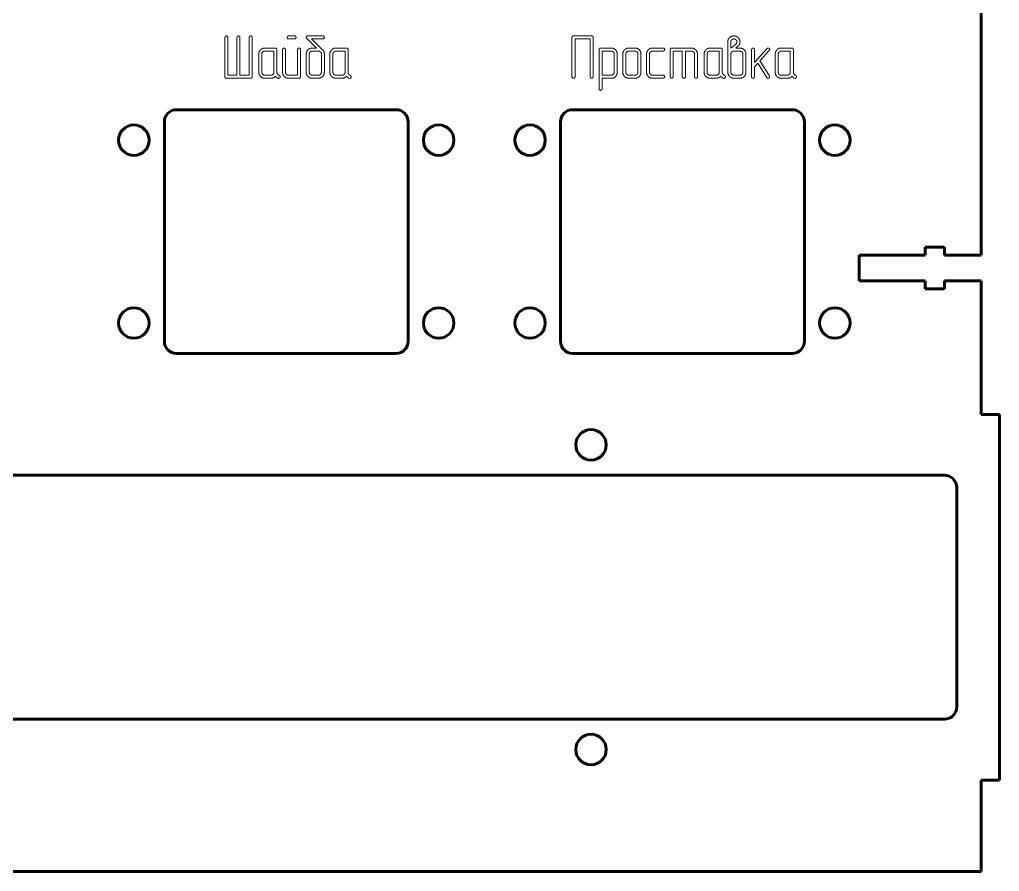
# Model space of a CAD drawing. Header units: millimetres. Extents: x 7 to 590, y 9 to 277.
# Drawn here: x 320.4 to 481.2, y 9.1 to 148.9 of the extents above; entities that cross this region are included whole.
import ezdxf

# ---------------------------------------------------------------- set-up
doc = ezdxf.new("R2010")
doc.units = ezdxf.units.MM
doc.linetypes.add('K5LT_BASIC', pattern=[0])
doc.linetypes.add('K5LT_THIN', pattern=[0])
doc.layers.add('Системный слой', color=7, linetype='Continuous')

msp = doc.modelspace()

# ---------------------------------------------------------------- linework, layer by layer
at = {"layer": 'Системный слой', "color": 150, "linetype": 'K5LT_BASIC', "lineweight": 60, "true_color": 0x0080ff}
for p, q in [((478.19, 176.03), (478.19, 110.23)), ((382.19, 134.13), (346.19, 134.13)), ((447.19, 134.13), (411.19, 134.13)), ((344.19, 132.13), (344.19, 96.13)), ((384.19, 96.13), (384.19, 132.13)), ((409.19, 132.13), (409.19, 96.13)), ((449.19, 96.13), (449.19, 132.13)), ((472.19, 111.56), (468.99, 111.56)), ((468.99, 111.56), (468.99, 110.23)), ((472.19, 110.23), (472.19, 111.56)), ((468.99, 110.23), (458.19, 110.23)), ((458.19, 110.23), (458.19, 106.03)), ((478.19, 110.23), (472.19, 110.23)), ((458.19, 106.03), (468.99, 106.03)), ((468.99, 106.03), (468.99, 104.71)), ((468.99, 104.71), (472.19, 104.71)), ((472.19, 106.03), (478.19, 106.03)), ((472.19, 104.71), (472.19, 106.03)), ((478.19, 106.03), (478.19, 84.13)), ((346.19, 94.13), (382.19, 94.13)), ((411.19, 94.13), (447.19, 94.13)), ((478.19, 84.13), (481.19, 84.13)), ((481.19, 24.13), (481.19, 84.13)), ((472.19, 74.13), (16.19, 74.13)), ((474.19, 36.13), (474.19, 72.13)), ((16.19, 34.13), (472.19, 34.13)), ((481.19, 24.13), (478.19, 24.13)), ((478.19, 24.13), (478.19, 9.13)), ((10.19, 9.13), (478.19, 9.13))]:
    msp.add_line(p, q, dxfattribs=at)
at = {"layer": 'Системный слой', "color": 7, "linetype": 'K5LT_THIN', "lineweight": 18}
for p, q in [((354.13, 145.98), (354.13, 139.54)), ((354.63, 139.78), (354.63, 145.98)), ((356.11, 145.98), (356.11, 139.78)), ((356.6, 139.78), (356.6, 145.98)), ((358.1, 145.98), (358.1, 139.78)), ((358.59, 139.54), (358.59, 145.98)), ((365.56, 146.23), (364.57, 146.23)), ((364.57, 145.74), (365.56, 145.74)), ((367.47, 145.91), (367.54, 145.81)), ((367.54, 145.81), (369.14, 144.25)), ((370.2, 146.23), (367.71, 146.23)), ((370.15, 143.97), (368.32, 145.74)), ((368.32, 145.74), (370.2, 145.74)), ((411.07, 145.98), (411.07, 139.54)), ((414.3, 146.23), (411.32, 146.23)), ((411.57, 145.74), (414.06, 145.74)), ((411.57, 139.54), (411.57, 145.74)), ((414.06, 145.74), (414.06, 139.54)), ((414.55, 139.54), (414.55, 145.98)), ((436.63, 145.25), (436.63, 140.28)), ((437.13, 145.25), (437.13, 144.25)), ((359.69, 143.26), (359.69, 140.28)), ((360.18, 143.26), (360.18, 140.28)), ((362.41, 144.25), (360.68, 144.25)), ((362.17, 143.75), (360.68, 143.75)), ((362.17, 140.28), (362.17, 143.75)), ((362.66, 140.28), (362.66, 144)), ((363.58, 144), (363.58, 140.28)), ((364.07, 140.28), (364.07, 144)), ((366.06, 144), (366.06, 139.78)), ((366.55, 139.54), (366.55, 144)), ((367.47, 143.26), (367.47, 140.28)), ((367.96, 143.26), (367.96, 140.28)), ((369.14, 144.25), (368.46, 144.25)), ((369.45, 143.75), (368.46, 143.75)), ((369.95, 140.28), (369.95, 143.26)), ((370.16, 143.96), (370.15, 143.97)), ((370.17, 143.95), (370.16, 143.96)), ((370.44, 140.28), (370.44, 143.26)), ((371.35, 143.26), (371.35, 140.28)), ((371.85, 143.26), (371.85, 140.28)), ((374.08, 144.25), (372.35, 144.25)), ((373.84, 143.75), (372.35, 143.75)), ((373.84, 140.28), (373.84, 143.75)), ((374.33, 140.28), (374.33, 144)), ((415.52, 144), (415.52, 137.55)), ((417.51, 144.25), (415.77, 144.25)), ((417.51, 143.75), (416.01, 143.75)), ((416.01, 143.75), (416.01, 139.78)), ((418, 140.28), (418, 143.26)), ((418.5, 140.28), (418.5, 143.26)), ((419.41, 143.26), (419.41, 140.28)), ((419.9, 143.26), (419.9, 140.28)), ((421.39, 144.25), (420.4, 144.25)), ((421.39, 143.75), (420.4, 143.75)), ((421.89, 140.28), (421.89, 143.26)), ((422.38, 140.28), (422.38, 143.26)), ((423.3, 143.26), (423.3, 140.28)), ((423.79, 140.28), (423.79, 143.26)), ((426.03, 144.25), (424.29, 144.25)), ((424.29, 143.75), (426.03, 143.75)), ((427.19, 144), (427.19, 139.54)), ((430.66, 144.25), (427.44, 144.25)), ((427.68, 143.75), (429.17, 143.75)), ((427.68, 139.54), (427.68, 143.75)), ((429.17, 143.75), (429.17, 139.54)), ((429.67, 143.75), (430.66, 143.75)), ((429.67, 139.54), (429.67, 143.75)), ((431.16, 143.26), (431.16, 139.54)), ((431.65, 139.54), (431.65, 143.26)), ((432.74, 143.26), (432.74, 140.28)), ((433.24, 143.26), (433.24, 140.28)), ((435.47, 144.25), (433.74, 144.25)), ((435.22, 143.75), (433.74, 143.75)), ((435.22, 140.28), (435.22, 143.75)), ((435.72, 140.28), (435.72, 144)), ((437.13, 144.25), (437.51, 144.51)), ((437.13, 143.26), (437.13, 140.28)), ((438.61, 143.75), (437.63, 143.75)), ((437.94, 144.25), (438.22, 144.48)), ((438.61, 144.25), (437.94, 144.25)), ((439.11, 140.28), (439.11, 143.26)), ((439.61, 140.28), (439.61, 143.26)), ((440.53, 144), (440.53, 139.54)), ((443.08, 144.16), (441.02, 141.89)), ((441.02, 141.89), (441.02, 144)), ((441.91, 142.14), (443.44, 143.82)), ((444.41, 143.26), (444.41, 140.28)), ((444.91, 143.26), (444.91, 140.28)), ((447.14, 144.25), (445.4, 144.25)), ((446.89, 143.75), (445.4, 143.75)), ((446.89, 140.28), (446.89, 143.75)), ((447.39, 140.28), (447.39, 144)), ((441.02, 141.15), (441.56, 141.75)), ((441.56, 141.75), (443.05, 139.4)), ((443.46, 139.67), (441.91, 142.14)), ((441.02, 139.54), (441.02, 141.15)), ((354.38, 139.29), (358.35, 139.29)), ((356.11, 139.78), (354.63, 139.78)), ((358.1, 139.78), (356.6, 139.78)), ((360.68, 139.78), (361.67, 139.78)), ((360.68, 139.29), (361.67, 139.29)), ((362.85, 139.29), (362.94, 139.27)), ((366.06, 139.78), (364.57, 139.78)), ((364.57, 139.29), (366.3, 139.29)), ((368.46, 139.78), (369.45, 139.78)), ((368.46, 139.29), (369.45, 139.29)), ((372.35, 139.78), (373.34, 139.78)), ((372.35, 139.29), (373.34, 139.29)), ((374.52, 139.29), (374.61, 139.27)), ((416.01, 139.78), (417.51, 139.78)), ((416.01, 137.55), (416.01, 139.28)), ((416.01, 139.28), (417.51, 139.28)), ((420.4, 139.78), (421.39, 139.78)), ((420.4, 139.29), (421.39, 139.29)), ((426.03, 139.78), (424.29, 139.78)), ((424.29, 139.29), (426.03, 139.29)), ((433.74, 139.78), (434.73, 139.78)), ((433.74, 139.29), (434.73, 139.29)), ((435.91, 139.29), (436, 139.27)), ((437.63, 139.78), (438.61, 139.78)), ((437.63, 139.29), (438.61, 139.29)), ((443.5, 139.53), (443.46, 139.67)), ((445.4, 139.78), (446.4, 139.78)), ((445.4, 139.29), (446.4, 139.29)), ((447.58, 139.29), (447.67, 139.27))]:
    msp.add_line(p, q, dxfattribs=at)
at = {"layer": 'Системный слой', "color": 150, "linetype": 'K5LT_BASIC', "lineweight": 60, "true_color": 0x0080ff}
for centre in [(339.19, 129.13), (389.19, 129.13), (404.19, 129.13), (454.19, 129.13), (339.19, 99.13), (389.19, 99.13), (404.19, 99.13), (454.19, 99.13), (414.19, 79.13), (414.19, 29.13)]:
    msp.add_circle(centre, 2.5, dxfattribs=at)
for centre, start, end in [((346.19, 132.13), 90, 180), ((382.19, 132.13), 0, 90), ((411.19, 132.13), 90, 180), ((447.19, 132.13), 0, 90), ((346.19, 96.13), 180, 270), ((382.19, 96.13), 270, 0), ((411.19, 96.13), 180, 270), ((447.19, 96.13), 270, 0), ((472.19, 72.13), 360, 90), ((472.19, 36.13), 270, 0)]:
    msp.add_arc(centre, 2, start, end, dxfattribs=at)
at = {"layer": 'Системный слой', "color": 7, "linetype": 'K5LT_THIN', "lineweight": 18}
for points in [[(354.2, 146.15), (354.13, 146.06), (354.13, 145.98)], [(354.38, 146.23), (354.28, 146.23), (354.2, 146.15)], [(354.55, 146.17), (354.47, 146.23), (354.38, 146.23)], [(354.63, 145.98), (354.63, 146.1), (354.55, 146.17)], [(356.18, 146.15), (356.11, 146.06), (356.11, 145.98)], [(356.36, 146.23), (356.26, 146.23), (356.18, 146.15)], [(356.53, 146.17), (356.45, 146.23), (356.36, 146.23)], [(356.6, 145.98), (356.6, 146.1), (356.53, 146.17)], [(358.17, 146.15), (358.1, 146.06), (358.1, 145.98)], [(358.35, 146.23), (358.25, 146.23), (358.17, 146.15)], [(358.52, 146.17), (358.44, 146.23), (358.35, 146.23)], [(358.59, 145.98), (358.59, 146.1), (358.52, 146.17)], [(364.39, 146.14), (364.33, 146.04), (364.33, 145.98)], [(364.33, 145.98), (364.33, 145.89), (364.39, 145.81)], [(364.57, 146.23), (364.45, 146.23), (364.39, 146.14)], [(364.39, 145.81), (364.46, 145.74), (364.57, 145.74)], [(365.72, 146.15), (365.64, 146.23), (365.56, 146.23)], [(365.56, 145.74), (365.67, 145.74), (365.74, 145.82)], [(365.8, 145.98), (365.8, 146.07), (365.72, 146.15)], [(365.74, 145.82), (365.8, 145.9), (365.8, 145.98)], [(367.51, 146.17), (367.43, 146.11), (367.43, 146.02)], [(367.43, 146.02), (367.43, 145.96), (367.47, 145.91)], [(367.71, 146.23), (367.58, 146.23), (367.51, 146.17)], [(370.36, 146.15), (370.28, 146.23), (370.2, 146.23)], [(370.2, 145.74), (370.31, 145.74), (370.38, 145.82)], [(370.44, 145.98), (370.44, 146.07), (370.36, 146.15)], [(370.38, 145.82), (370.44, 145.9), (370.44, 145.98)], [(411.32, 146.23), (411.07, 146.23), (411.07, 145.98)], [(414.55, 145.98), (414.55, 146.23), (414.3, 146.23)], [(436.94, 145.98), (436.63, 145.71), (436.63, 145.25)], [(437.63, 146.23), (437.23, 146.23), (436.94, 145.98)], [(437.27, 145.61), (437.13, 145.49), (437.13, 145.25)], [(437.63, 145.74), (437.42, 145.74), (437.27, 145.61)], [(437.51, 144.51), (437.67, 144.62), (437.94, 144.87)], [(438.31, 145.98), (438.03, 146.23), (437.63, 146.23)], [(437.98, 145.61), (437.83, 145.74), (437.63, 145.74)], [(437.94, 144.87), (438.12, 145.05), (438.12, 145.26)], [(438.12, 145.26), (438.12, 145.47), (437.98, 145.61)], [(438.61, 145.37), (438.57, 145.75), (438.31, 145.98)], [(438.41, 144.65), (438.65, 144.91), (438.61, 145.37)], [(359.97, 143.94), (359.69, 143.63), (359.69, 143.26)], [(360.68, 144.25), (360.25, 144.25), (359.97, 143.94)], [(360.33, 143.61), (360.18, 143.47), (360.18, 143.26)], [(360.68, 143.75), (360.47, 143.75), (360.33, 143.61)], [(362.66, 144), (362.66, 144.25), (362.41, 144.25)], [(363.65, 144.16), (363.58, 144.08), (363.58, 144)], [(363.82, 144.25), (363.72, 144.25), (363.65, 144.16)], [(363.99, 144.18), (363.91, 144.25), (363.82, 144.25)], [(364.07, 144), (364.07, 144.12), (363.99, 144.18)], [(366.13, 144.16), (366.06, 144.08), (366.06, 144)], [(366.3, 144.25), (366.21, 144.25), (366.13, 144.16)], [(366.47, 144.18), (366.39, 144.25), (366.3, 144.25)], [(366.55, 144), (366.55, 144.12), (366.47, 144.18)], [(367.75, 143.96), (367.47, 143.67), (367.47, 143.26)], [(368.46, 144.25), (368.04, 144.25), (367.75, 143.96)], [(368.11, 143.61), (367.96, 143.46), (367.96, 143.26)], [(368.46, 143.75), (368.25, 143.75), (368.11, 143.61)], [(369.8, 143.61), (369.66, 143.75), (369.45, 143.75)], [(369.95, 143.26), (369.95, 143.47), (369.8, 143.61)], [(370.44, 143.26), (370.44, 143.66), (370.17, 143.95)], [(371.64, 143.94), (371.35, 143.63), (371.35, 143.26)], [(372.35, 144.25), (371.92, 144.25), (371.64, 143.94)], [(371.99, 143.61), (371.85, 143.47), (371.85, 143.26)], [(372.35, 143.75), (372.14, 143.75), (371.99, 143.61)], [(374.33, 144), (374.33, 144.25), (374.08, 144.25)], [(415.77, 144.25), (415.52, 144.25), (415.52, 144)], [(418.2, 143.96), (417.91, 144.25), (417.51, 144.25)], [(417.86, 143.61), (417.71, 143.75), (417.51, 143.75)], [(418, 143.26), (418, 143.47), (417.86, 143.61)], [(418.5, 143.26), (418.5, 143.68), (418.2, 143.96)], [(419.69, 143.94), (419.41, 143.63), (419.41, 143.26)], [(420.4, 144.25), (419.97, 144.25), (419.69, 143.94)], [(420.05, 143.61), (419.9, 143.47), (419.9, 143.26)], [(420.4, 143.75), (420.19, 143.75), (420.05, 143.61)], [(422.09, 143.96), (421.8, 144.25), (421.39, 144.25)], [(421.75, 143.61), (421.6, 143.75), (421.39, 143.75)], [(421.89, 143.26), (421.89, 143.47), (421.75, 143.61)], [(422.38, 143.26), (422.38, 143.68), (422.09, 143.96)], [(423.58, 143.94), (423.3, 143.63), (423.3, 143.26)], [(424.29, 144.25), (423.86, 144.25), (423.58, 143.94)], [(423.79, 143.26), (423.79, 143.47), (423.94, 143.61)], [(423.94, 143.61), (424.08, 143.75), (424.29, 143.75)], [(426.2, 144.17), (426.12, 144.25), (426.03, 144.25)], [(426.03, 143.75), (426.15, 143.75), (426.21, 143.83)], [(426.28, 144), (426.28, 144.09), (426.2, 144.17)], [(426.21, 143.83), (426.28, 143.91), (426.28, 144)], [(427.44, 144.25), (427.19, 144.25), (427.19, 144)], [(431.36, 143.96), (431.07, 144.25), (430.66, 144.25)], [(430.66, 143.75), (430.87, 143.75), (431.01, 143.61)], [(431.01, 143.61), (431.16, 143.47), (431.16, 143.26)], [(431.65, 143.26), (431.65, 143.68), (431.36, 143.96)], [(433.03, 143.94), (432.74, 143.63), (432.74, 143.26)], [(433.74, 144.25), (433.31, 144.25), (433.03, 143.94)], [(433.38, 143.61), (433.24, 143.47), (433.24, 143.26)], [(433.74, 143.75), (433.53, 143.75), (433.38, 143.61)], [(435.72, 144), (435.72, 144.25), (435.47, 144.25)], [(437.28, 143.61), (437.13, 143.46), (437.13, 143.26)], [(437.63, 143.75), (437.42, 143.75), (437.28, 143.61)], [(438.22, 144.48), (438.33, 144.56), (438.41, 144.65)], [(439.32, 143.96), (439.03, 144.25), (438.61, 144.25)], [(438.97, 143.61), (438.83, 143.75), (438.61, 143.75)], [(439.11, 143.26), (439.11, 143.46), (438.97, 143.61)], [(439.61, 143.26), (439.61, 143.68), (439.32, 143.96)], [(440.6, 144.16), (440.53, 144.08), (440.53, 144)], [(440.77, 144.25), (440.68, 144.25), (440.6, 144.16)], [(440.94, 144.18), (440.86, 144.25), (440.77, 144.25)], [(441.02, 144), (441.02, 144.12), (440.94, 144.18)], [(443.26, 144.25), (443.16, 144.25), (443.08, 144.16)], [(443.43, 144.17), (443.35, 144.25), (443.26, 144.25)], [(443.51, 143.99), (443.51, 144.1), (443.43, 144.17)], [(443.44, 143.82), (443.51, 143.9), (443.51, 143.99)], [(444.69, 143.94), (444.41, 143.63), (444.41, 143.26)], [(445.4, 144.25), (444.98, 144.25), (444.69, 143.94)], [(445.05, 143.61), (444.91, 143.47), (444.91, 143.26)], [(445.4, 143.75), (445.19, 143.75), (445.05, 143.61)], [(447.39, 144), (447.39, 144.25), (447.14, 144.25)], [(359.69, 140.28), (359.69, 139.86), (359.97, 139.58)], [(360.18, 140.28), (360.18, 140.07), (360.33, 139.93)], [(360.33, 139.93), (360.47, 139.78), (360.68, 139.78)], [(361.67, 139.78), (361.88, 139.78), (362.02, 139.93)], [(362.02, 139.93), (362.17, 140.07), (362.17, 140.28)], [(362.75, 139.97), (362.66, 140.13), (362.66, 140.28)], [(363, 139.76), (362.83, 139.85), (362.75, 139.97)], [(363.58, 140.28), (363.58, 139.87), (363.87, 139.58)], [(364.22, 139.93), (364.07, 140.07), (364.07, 140.28)], [(364.57, 139.78), (364.36, 139.78), (364.22, 139.93)], [(367.47, 140.28), (367.47, 139.87), (367.76, 139.58)], [(367.96, 140.28), (367.96, 140.07), (368.11, 139.93)], [(368.11, 139.93), (368.25, 139.78), (368.46, 139.78)], [(369.45, 139.78), (369.66, 139.78), (369.8, 139.93)], [(369.8, 139.93), (369.95, 140.08), (369.95, 140.28)], [(370.16, 139.58), (370.44, 139.87), (370.44, 140.28)], [(371.35, 140.28), (371.35, 139.86), (371.64, 139.58)], [(371.85, 140.28), (371.85, 140.07), (371.99, 139.93)], [(371.99, 139.93), (372.14, 139.78), (372.35, 139.78)], [(373.34, 139.78), (373.55, 139.78), (373.69, 139.93)], [(373.69, 139.93), (373.84, 140.07), (373.84, 140.28)], [(374.42, 139.97), (374.33, 140.13), (374.33, 140.28)], [(374.67, 139.76), (374.49, 139.85), (374.42, 139.97)], [(417.51, 139.78), (417.7, 139.78), (417.85, 139.93)], [(417.85, 139.93), (418, 140.08), (418, 140.28)], [(418.21, 139.58), (418.5, 139.87), (418.5, 140.28)], [(419.41, 140.28), (419.41, 139.86), (419.7, 139.58)], [(419.9, 140.28), (419.9, 140.07), (420.05, 139.93)], [(420.05, 139.93), (420.19, 139.78), (420.4, 139.78)], [(421.39, 139.78), (421.6, 139.78), (421.75, 139.93)], [(421.75, 139.93), (421.89, 140.07), (421.89, 140.28)], [(422.1, 139.58), (422.38, 139.86), (422.38, 140.28)], [(423.3, 140.28), (423.3, 139.86), (423.59, 139.58)], [(423.94, 139.93), (423.79, 140.07), (423.79, 140.28)], [(424.29, 139.78), (424.08, 139.78), (423.94, 139.93)], [(432.74, 140.28), (432.74, 139.86), (433.03, 139.58)], [(433.24, 140.28), (433.24, 140.07), (433.38, 139.93)], [(433.38, 139.93), (433.53, 139.78), (433.74, 139.78)], [(434.73, 139.78), (434.94, 139.78), (435.08, 139.93)], [(435.08, 139.93), (435.22, 140.07), (435.22, 140.28)], [(435.81, 139.97), (435.72, 140.13), (435.72, 140.28)], [(436.06, 139.76), (435.88, 139.85), (435.81, 139.97)], [(436.63, 140.28), (436.63, 139.87), (436.93, 139.58)], [(437.13, 140.28), (437.13, 140.07), (437.27, 139.93)], [(437.27, 139.93), (437.42, 139.78), (437.63, 139.78)], [(438.61, 139.78), (438.82, 139.78), (438.97, 139.93)], [(438.97, 139.93), (439.11, 140.08), (439.11, 140.28)], [(439.32, 139.58), (439.61, 139.87), (439.61, 140.28)], [(444.41, 140.28), (444.41, 139.86), (444.7, 139.58)], [(444.91, 140.28), (444.91, 140.07), (445.05, 139.93)], [(445.05, 139.93), (445.19, 139.78), (445.4, 139.78)], [(446.4, 139.78), (446.6, 139.78), (446.75, 139.93)], [(446.75, 139.93), (446.89, 140.07), (446.89, 140.28)], [(447.48, 139.97), (447.39, 140.13), (447.39, 140.28)], [(447.73, 139.76), (447.55, 139.85), (447.48, 139.97)], [(354.13, 139.54), (354.13, 139.29), (354.38, 139.29)], [(358.35, 139.29), (358.59, 139.29), (358.59, 139.54)], [(359.97, 139.58), (360.26, 139.29), (360.68, 139.29)], [(361.67, 139.29), (362.12, 139.29), (362.42, 139.62)], [(362.42, 139.62), (362.57, 139.45), (362.61, 139.43)], [(362.61, 139.43), (362.74, 139.32), (362.85, 139.29)], [(362.94, 139.27), (363.05, 139.27), (363.11, 139.35)], [(363.18, 139.53), (363.18, 139.7), (363, 139.76)], [(363.11, 139.35), (363.18, 139.42), (363.18, 139.53)], [(363.87, 139.58), (364.16, 139.29), (364.57, 139.29)], [(366.3, 139.29), (366.55, 139.29), (366.55, 139.54)], [(367.76, 139.58), (368.05, 139.29), (368.46, 139.29)], [(369.45, 139.29), (369.87, 139.29), (370.16, 139.58)], [(371.64, 139.58), (371.93, 139.29), (372.35, 139.29)], [(373.34, 139.29), (373.79, 139.29), (374.08, 139.62)], [(374.08, 139.62), (374.24, 139.45), (374.28, 139.43)], [(374.28, 139.43), (374.41, 139.32), (374.52, 139.29)], [(374.61, 139.27), (374.72, 139.27), (374.78, 139.35)], [(374.85, 139.53), (374.85, 139.7), (374.67, 139.76)], [(374.78, 139.35), (374.85, 139.42), (374.85, 139.53)], [(411.07, 139.54), (411.07, 139.41), (411.15, 139.35)], [(411.15, 139.35), (411.28, 139.29), (411.32, 139.29)], [(411.32, 139.29), (411.43, 139.29), (411.5, 139.35)], [(411.5, 139.35), (411.57, 139.42), (411.57, 139.54)], [(414.06, 139.54), (414.06, 139.41), (414.13, 139.35)], [(414.13, 139.35), (414.26, 139.29), (414.3, 139.29)], [(414.3, 139.29), (414.41, 139.29), (414.48, 139.35)], [(414.48, 139.35), (414.55, 139.42), (414.55, 139.54)], [(417.51, 139.28), (417.92, 139.28), (418.21, 139.58)], [(419.7, 139.58), (419.98, 139.29), (420.4, 139.29)], [(421.39, 139.29), (421.81, 139.29), (422.1, 139.58)], [(423.59, 139.58), (423.87, 139.29), (424.29, 139.29)], [(426.2, 139.7), (426.12, 139.78), (426.03, 139.78)], [(426.03, 139.29), (426.15, 139.29), (426.21, 139.37)], [(426.28, 139.54), (426.28, 139.62), (426.2, 139.7)], [(426.21, 139.37), (426.28, 139.45), (426.28, 139.54)], [(427.19, 139.54), (427.19, 139.41), (427.26, 139.35)], [(427.26, 139.35), (427.39, 139.29), (427.43, 139.29)], [(427.43, 139.29), (427.54, 139.29), (427.61, 139.35)], [(427.61, 139.35), (427.68, 139.42), (427.68, 139.54)], [(429.17, 139.54), (429.17, 139.41), (429.25, 139.35)], [(429.25, 139.35), (429.38, 139.29), (429.42, 139.29)], [(429.42, 139.29), (429.53, 139.29), (429.6, 139.35)], [(429.6, 139.35), (429.67, 139.42), (429.67, 139.54)], [(431.16, 139.54), (431.16, 139.41), (431.23, 139.35)], [(431.23, 139.35), (431.36, 139.29), (431.41, 139.29)], [(431.41, 139.29), (431.51, 139.29), (431.58, 139.35)], [(431.58, 139.35), (431.65, 139.42), (431.65, 139.54)], [(433.03, 139.58), (433.32, 139.29), (433.74, 139.29)], [(434.73, 139.29), (435.18, 139.29), (435.47, 139.62)], [(435.47, 139.62), (435.63, 139.45), (435.67, 139.43)], [(435.67, 139.43), (435.8, 139.32), (435.91, 139.29)], [(436, 139.27), (436.11, 139.27), (436.17, 139.35)], [(436.24, 139.53), (436.24, 139.7), (436.06, 139.76)], [(436.17, 139.35), (436.24, 139.42), (436.24, 139.53)], [(436.93, 139.58), (437.22, 139.29), (437.63, 139.29)], [(438.61, 139.29), (439.04, 139.29), (439.32, 139.58)], [(440.53, 139.54), (440.53, 139.41), (440.6, 139.35)], [(440.6, 139.35), (440.73, 139.29), (440.77, 139.29)], [(440.77, 139.29), (440.88, 139.29), (440.95, 139.35)], [(440.95, 139.35), (441.02, 139.42), (441.02, 139.54)], [(443.05, 139.4), (443.09, 139.34), (443.14, 139.31)], [(443.14, 139.31), (443.18, 139.29), (443.25, 139.29)], [(443.25, 139.29), (443.34, 139.29), (443.42, 139.36)], [(443.42, 139.36), (443.5, 139.44), (443.5, 139.53)], [(444.7, 139.58), (444.99, 139.29), (445.4, 139.29)], [(446.4, 139.29), (446.85, 139.29), (447.14, 139.62)], [(447.14, 139.62), (447.29, 139.45), (447.34, 139.43)], [(447.34, 139.43), (447.47, 139.32), (447.58, 139.29)], [(447.67, 139.27), (447.78, 139.27), (447.83, 139.35)], [(447.9, 139.53), (447.9, 139.7), (447.73, 139.76)], [(447.83, 139.35), (447.9, 139.42), (447.9, 139.53)], [(415.52, 137.55), (415.52, 137.43), (415.6, 137.37)], [(415.6, 137.37), (415.68, 137.3), (415.77, 137.3)], [(415.77, 137.3), (415.86, 137.3), (415.94, 137.38)], [(415.94, 137.38), (416.01, 137.46), (416.01, 137.55)]]:
    msp.add_open_spline(points, degree=2, dxfattribs=at)

doc.saveas('drawing.dxf')
